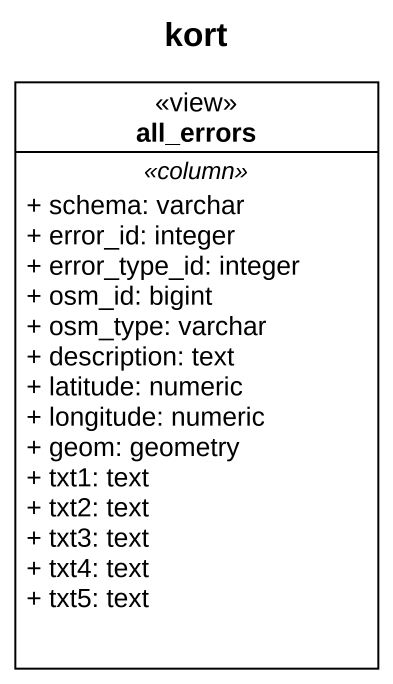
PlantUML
@startuml
title kort
hide circle
hide empty members
skinparam classAttributeIconSize 0
class all_errors <<view>> {
  .. <<column>> ..
  + schema: varchar
  + error_id: integer
  + error_type_id: integer
  + osm_id: bigint
  + osm_type: varchar
  + description: text
  + latitude: numeric
  + longitude: numeric
  + geom: geometry
  + txt1: text
  + txt2: text
  + txt3: text
  + txt4: text
  + txt5: text
}
@enduml
